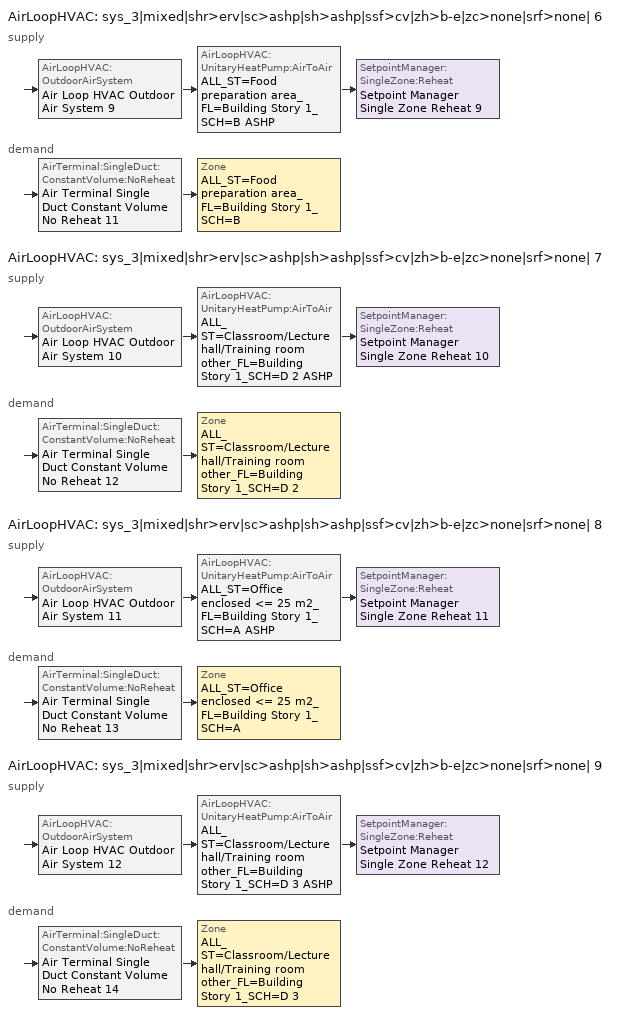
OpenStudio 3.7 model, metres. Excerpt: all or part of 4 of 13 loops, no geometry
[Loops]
AirLoopHVAC 'sys_3|mixed|shr>erv|sc>ashp|sh>ashp|ssf>cv|zh>b-e|zc>none|srf>none| 6'
 supply: AirLoopHVAC:OutdoorAirSystem 'Air Loop HVAC Outdoor Air System 9' > AirLoopHVAC:UnitaryHeatPump:AirToAir 'ALL_ST=Food preparation area_FL=Building Story 1_SCH=B ASHP' > SetpointManager:SingleZone:Reheat 'Setpoint Manager Single Zone Reheat 9'
 demand: AirTerminal:SingleDuct:ConstantVolume:NoReheat 'Air Terminal Single Duct Constant Volume No Reheat 11' > Zone 'ALL_ST=Food preparation area_FL=Building Story 1_SCH=B'
AirLoopHVAC 'sys_3|mixed|shr>erv|sc>ashp|sh>ashp|ssf>cv|zh>b-e|zc>none|srf>none| 7'
 supply: AirLoopHVAC:OutdoorAirSystem 'Air Loop HVAC Outdoor Air System 10' > AirLoopHVAC:UnitaryHeatPump:AirToAir 'ALL_ST=Classroom/Lecture hall/Training room other_FL=Building Story 1_SCH=D 2 ASHP' > SetpointManager:SingleZone:Reheat 'Setpoint Manager Single Zone Reheat 10'
 demand: AirTerminal:SingleDuct:ConstantVolume:NoReheat 'Air Terminal Single Duct Constant Volume No Reheat 12' > Zone 'ALL_ST=Classroom/Lecture hall/Training room other_FL=Building Story 1_SCH=D 2'
AirLoopHVAC 'sys_3|mixed|shr>erv|sc>ashp|sh>ashp|ssf>cv|zh>b-e|zc>none|srf>none| 8'
 supply: AirLoopHVAC:OutdoorAirSystem 'Air Loop HVAC Outdoor Air System 11' > AirLoopHVAC:UnitaryHeatPump:AirToAir 'ALL_ST=Office enclosed <= 25 m2_FL=Building Story 1_SCH=A ASHP' > SetpointManager:SingleZone:Reheat 'Setpoint Manager Single Zone Reheat 11'
 demand: AirTerminal:SingleDuct:ConstantVolume:NoReheat 'Air Terminal Single Duct Constant Volume No Reheat 13' > Zone 'ALL_ST=Office enclosed <= 25 m2_FL=Building Story 1_SCH=A'
AirLoopHVAC 'sys_3|mixed|shr>erv|sc>ashp|sh>ashp|ssf>cv|zh>b-e|zc>none|srf>none| 9'
 supply: AirLoopHVAC:OutdoorAirSystem 'Air Loop HVAC Outdoor Air System 12' > AirLoopHVAC:UnitaryHeatPump:AirToAir 'ALL_ST=Classroom/Lecture hall/Training room other_FL=Building Story 1_SCH=D 3 ASHP' > SetpointManager:SingleZone:Reheat 'Setpoint Manager Single Zone Reheat 12'
 demand: AirTerminal:SingleDuct:ConstantVolume:NoReheat 'Air Terminal Single Duct Constant Volume No Reheat 14' > Zone 'ALL_ST=Classroom/Lecture hall/Training room other_FL=Building Story 1_SCH=D 3'
[Sizing:Zone] Zone Cooling Design Supply Air Temperature Input Method=TemperatureDifference; Zone Cooling Design Supply Air Temperature {C}=14; Zone Cooling Design Supply Air Temperature Difference {deltaC}=11; Zone Heating Design Supply Air Temperature Input Method=TemperatureDifference; Zone Heating Design Supply Air Temperature {C}=40; Zone Heating Design Supply Air Temperature Difference {deltaC}=21; Zone Cooling Design Supply Air Humidity Ratio {kg-H2O/kg-air}=0.0085; Zone Heating Design Supply Air Humidity Ratio {kg-H2O/kg-air}=0.008; Zone Heating Sizing Factor=1.3; Zone Cooling Sizing Factor=1; Cooling Design Air Flow Method=DesignDay; Heating Design Air Flow Method=DesignDay; Account for Dedicated Outdoor Air System=No; Dedicated Outdoor Air System Control Strategy=NeutralSupplyAir; Dedicated Outdoor Air Low Setpoint Temperature for Design {C}=autosize; Dedicated Outdoor Air High Setpoint Temperature for Design {C}=autosize; Zone Load Sizing Method=Sensible Load Only No Latent Load; Zone Latent Cooling Design Supply Air Humidity Ratio Input Method=HumidityRatioDifference; Zone Cooling Design Supply Air Humidity Ratio Difference {kgWater/kgDryAir}=0.005; Zone Latent Heating Design Supply Air Humidity Ratio Input Method=HumidityRatioDifference; Zone Humidification Design Supply Air Humidity Ratio Difference {kgWater/kgDryAir}=0.005
ALL_ST=Food preparation area_FL=Building Story 1_SCH=B; ALL_ST=Classroom/Lecture hall/Training room other_FL=Building Story 1_SCH=D 2; ALL_ST=Office enclosed <= 25 m2_FL=Building Story 1_SCH=A; ALL_ST=Classroom/Lecture hall/Training room other_FL=Building Story 1_SCH=D 3
[Zone equipment]
ALL_ST=Food preparation area_FL=Building Story 1_SCH=B: Zone HVAC Baseboard Convective Electric 11, Air Terminal Single Duct Constant Volume No Reheat 11
ALL_ST=Classroom/Lecture hall/Training room other_FL=Building Story 1_SCH=D 2: Zone HVAC Baseboard Convective Electric 12, Air Terminal Single Duct Constant Volume No Reheat 12
ALL_ST=Office enclosed <= 25 m2_FL=Building Story 1_SCH=A: Zone HVAC Baseboard Convective Electric 13, Air Terminal Single Duct Constant Volume No Reheat 13
ALL_ST=Classroom/Lecture hall/Training room other_FL=Building Story 1_SCH=D 3: Zone HVAC Baseboard Convective Electric 14, Air Terminal Single Duct Constant Volume No Reheat 14
[AirLoopHVAC] Design Supply Air Flow Rate {m3/s}=autosize; Design Return Air Flow Fraction of Supply Air Flow=1
Name | Availability Schedule
sys_3|mixed|shr>erv|sc>ashp|sh>ashp|ssf>cv|zh>b-e|zc>none|srf>none| 6 | sys_3|mixed|shr>none|sc>ashp|sh>ashp|ssf>cv|zh>b-e|zc>none|srf>none| 6 Occ Sch
sys_3|mixed|shr>erv|sc>ashp|sh>ashp|ssf>cv|zh>b-e|zc>none|srf>none| 7 | sys_3|mixed|shr>none|sc>ashp|sh>ashp|ssf>cv|zh>b-e|zc>none|srf>none| 7 Occ Sch
sys_3|mixed|shr>erv|sc>ashp|sh>ashp|ssf>cv|zh>b-e|zc>none|srf>none| 8 | sys_3|mixed|shr>none|sc>ashp|sh>ashp|ssf>cv|zh>b-e|zc>none|srf>none| 8 Occ Sch
sys_3|mixed|shr>erv|sc>ashp|sh>ashp|ssf>cv|zh>b-e|zc>none|srf>none| 9 | sys_3|mixed|shr>none|sc>ashp|sh>ashp|ssf>cv|zh>b-e|zc>none|srf>none| 9 Occ Sch
[Sizing:System] Type of Load to Size On=Sensible; Design Outdoor Air Flow Rate {m3/s}=Autosize; Central Heating Maximum System Air Flow Ratio=1; Preheat Design Temperature {C}=7; Preheat Design Humidity Ratio {kg-H2O/kg-Air}=0.008; Precool Design Temperature {C}=13; Precool Design Humidity Ratio {kg-H2O/kg-Air}=0.008; Central Cooling Design Supply Air Temperature {C}=13; Central Heating Design Supply Air Temperature {C}=43; Sizing Option=NonCoincident; 100% Outdoor Air in Cooling=No; 100% Outdoor Air in Heating=No; Central Cooling Design Supply Air Humidity Ratio {kg-H2O/kg-Air}=0.0085; Central Heating Design Supply Air Humidity Ratio {kg-H2O/kg-Air}=0.008; Cooling Design Air Flow Method=DesignDay; Cooling Design Air Flow Rate {m3/s}=0; Heating Design Air Flow Method=DesignDay; Heating Design Air Flow Rate {m3/s}=0; System Outdoor Air Method=ZoneSum; Zone Maximum Outdoor Air Fraction=1; Cooling Supply Air Flow Rate Per Floor Area {m3/s-m2}=0.00996765; Cooling Fraction of Autosized Cooling Supply Air Flow Rate=1; Cooling Supply Air Flow Rate Per Unit Cooling Capacity {m3/s-W}=3.94755e-05; Heating Supply Air Flow Rate Per Floor Area {m3/s-m2}=0.00996765; Heating Fraction of Autosized Heating Supply Air Flow Rate=1; Heating Fraction of Autosized Cooling Supply Air Flow Rate=1; Heating Supply Air Flow Rate Per Unit Heating Capacity {m3/s-W}=3.15882e-05; Cooling Design Capacity Method=CoolingDesignCapacity; Cooling Design Capacity {W}=autosize; Cooling Design Capacity Per Floor Area {W/m2}=234.7; Fraction of Autosized Cooling Design Capacity=1; Heating Design Capacity Method=HeatingDesignCapacity; Heating Design Capacity {W}=autosize; Heating Design Capacity Per Floor Area {W/m2}=157; Fraction of Autosized Heating Design Capacity=1; Central Cooling Capacity Control Method=OnOff; Occupant Diversity=autosize
sys_3|mixed|shr>erv|sc>ashp|sh>ashp|ssf>cv|zh>b-e|zc>none|srf>none| 6; sys_3|mixed|shr>erv|sc>ashp|sh>ashp|ssf>cv|zh>b-e|zc>none|srf>none| 7; sys_3|mixed|shr>erv|sc>ashp|sh>ashp|ssf>cv|zh>b-e|zc>none|srf>none| 8; sys_3|mixed|shr>erv|sc>ashp|sh>ashp|ssf>cv|zh>b-e|zc>none|srf>none| 9
[Fan:OnOff] Availability Schedule=Always On Discrete; Fan Total Efficiency=0.39975; Maximum Flow Rate {m3/s}=autosize; Motor Efficiency=0.615; Motor In Airstream Fraction=1
Name | Pressure Rise {Pa} | Fan Power Ratio Function of Speed Ratio Curve | Fan Efficiency Ratio Function of Speed Ratio Curve
Fan On Off 9 | 622.722 | Fan On Off Power Curve 8 | Fan On Off Efficiency Curve 8
Fan On Off 10 | 1110.94 | Fan On Off Power Curve 9 | Fan On Off Efficiency Curve 9
Fan On Off 11 | 622.722 | Fan On Off Power Curve 10 | Fan On Off Efficiency Curve 10
Fan On Off 12 | 1110.94 | Fan On Off Power Curve 11 | Fan On Off Efficiency Curve 11
[Coil:Cooling:DX:SingleSpeed] Availability Schedule=Always On Discrete; Rated Total Cooling Capacity {W}=autosize; Rated Sensible Heat Ratio=autosize; Rated Air Flow Rate {m3/s}=autosize; Rated Evaporator Fan Power Per Volume Flow Rate 2017 {W/(m3/s)}=773.3; Rated Evaporator Fan Power Per Volume Flow Rate 2023 {W/(m3/s)}=934.4; Total Cooling Capacity Function of Temperature Curve=DXCOOL-NECB2011-REF-CAPFT; Total Cooling Capacity Function of Flow Fraction Curve=DXCOOL-NECB2011-REF-CAPFFLOW; Energy Input Ratio Function of Temperature Curve=DXCOOL-NECB2011-REF-COOLEIRFT; Energy Input Ratio Function of Flow Fraction Curve=DXCOOL-NECB2011-REF-COOLEIRFFLOW; Part Load Fraction Correlation Curve=DXCOOL-NECB2011-REF-COOLPLFFPLR; Minimum Outdoor Dry-Bulb Temperature for Compressor Operation {C}=-25; Nominal Time for Condensate Removal to Begin {s}=0; Ratio of Initial Moisture Evaporation Rate and Steady State Latent Capacity=0; Maximum Cycling Rate {cycles/hr}=0; Latent Capacity Time Constant {s}=0; Condenser Type=AirCooled; Evaporative Condenser Effectiveness=0.9; Evaporative Condenser Air Flow Rate {m3/s}=autosize; Evaporative Condenser Pump Rated Power Consumption {W}=autosize; Crankcase Heater Capacity {W}=0; Maximum Outdoor Dry-Bulb Temperature for Crankcase Heater Operation {C}=10; Basin Heater Capacity {W/K}=0; Basin Heater Setpoint Temperature {C}=2
Name | Rated COP {W/W}
CoilCoolingDXSingleSpeed_ashp 8 31kBtu/hr 10.0EER | 3.46672
CoilCoolingDXSingleSpeed_ashp 9 338kBtu/hr 9.5EER; CoilCoolingDXSingleSpeed_ashp 11 413kBtu/hr 9.5EER | 3.3002
CoilCoolingDXSingleSpeed_ashp 10 96kBtu/hr 11EER | 3.79975
[Coil:Heating:DX:SingleSpeed] Availability Schedule=Always On Discrete; Rated Air Flow Rate {m3/s}=Autosize; Rated Supply Fan Power Per Volume Flow Rate 2017 {W/(m3/s)}=773.3; Rated Supply Fan Power Per Volume Flow Rate 2023 {W/(m3/s)}=934.4; Total Heating Capacity Function of Temperature Curve=DXHEAT-NECB2011-REF-CAPFT; Total Heating Capacity Function of Flow Fraction Curve=DXHEAT-NECB2011-REF-CAPFFLOW; Energy Input Ratio Function of Temperature Curve=DXHEAT-NECB2011-REF-EIRFT; Energy Input Ratio Function of Flow Fraction Curve=DXHEAT-NECB2011-REF-EIRFFLOW; Part Load Fraction Correlation Curve=DXHEAT-NECB2011-REF-PLFFPLR; Minimum Outdoor Dry-Bulb Temperature for Compressor Operation {C}=-10; Defrost Strategy=Resistive; Defrost Control=Timed; Defrost Time Period Fraction=0.166667; Resistive Defrost Heater Capacity {W}=2000
Name | Rated Total Heating Capacity {W} | Rated COP {W/W}
CoilHeatingDXSingleSpeed_ashp 8 22 Clg kBtu/hr 3.1COPH | 6554.47 | 3.30246
CoilHeatingDXSingleSpeed_ashp 9 245 Clg kBtu/hr 3.2COPH | 71772.8 | 3.51438
CoilHeatingDXSingleSpeed_ashp 10 70 Clg kBtu/hr 3.3COPH | 20434.1 | 3.53865
CoilHeatingDXSingleSpeed_ashp 11 299 Clg kBtu/hr 3.2COPH | 87719.4 | 3.54015
[Controller:OutdoorAir] Minimum Outdoor Air Flow Rate {m3/s}=autosize; Maximum Outdoor Air Flow Rate {m3/s}=Autosize; Economizer Control Action Type=ModulateFlow; Lockout Type=NoLockout; Minimum Limit Type=FixedMinimum; High Humidity Control=No; Heat Recovery Bypass Control Type=BypassWhenOAFlowGreaterThanMinimum; Economizer Operation Staging=InterlockedWithMechanicalCooling
Name | Economizer Control Type | Economizer Maximum Limit Dry-Bulb Temperature {C} | Economizer Maximum Limit Enthalpy {J/kg} | Economizer Minimum Limit Dry-Bulb Temperature {C} | Minimum Outdoor Air Schedule | Controller Mechanical Ventilation
Controller Outdoor Air 9 | NoEconomizer | 28 | 64000 | -100 | sys_3|mixed|shr>none|sc>ashp|sh>ashp|ssf>cv|zh>b-e|zc>none|srf>none| 6 Occ Sch | Controller Mechanical Ventilation 9
Controller Outdoor Air 10 | DifferentialEnthalpy |  |  |  | sys_3|mixed|shr>none|sc>ashp|sh>ashp|ssf>cv|zh>b-e|zc>none|srf>none| 7 Occ Sch | Controller Mechanical Ventilation 10
Controller Outdoor Air 11 | DifferentialEnthalpy |  |  |  | sys_3|mixed|shr>none|sc>ashp|sh>ashp|ssf>cv|zh>b-e|zc>none|srf>none| 8 Occ Sch | Controller Mechanical Ventilation 11
Controller Outdoor Air 12 | DifferentialEnthalpy |  |  |  | sys_3|mixed|shr>none|sc>ashp|sh>ashp|ssf>cv|zh>b-e|zc>none|srf>none| 9 Occ Sch | Controller Mechanical Ventilation 12
[Controller:MechanicalVentilation] Availability Schedule=Always On Discrete; System Outdoor Air Method=ZoneSum
Controller Mechanical Ventilation 9; Controller Mechanical Ventilation 10; Controller Mechanical Ventilation 11; Controller Mechanical Ventilation 12
[AirLoopHVAC:OutdoorAirSystem]
Name | Controller
Air Loop HVAC Outdoor Air System 9 | Controller Outdoor Air 9
Air Loop HVAC Outdoor Air System 10 | Controller Outdoor Air 10
Air Loop HVAC Outdoor Air System 11 | Controller Outdoor Air 11
Air Loop HVAC Outdoor Air System 12 | Controller Outdoor Air 12
[Coil:Heating:Electric] Availability Schedule=Always On Discrete
Coil Heating Electric 9; Coil Heating Electric 10; Coil Heating Electric 11; Coil Heating Electric 12
[AirLoopHVAC:UnitaryHeatPump:AirToAir] Availability Schedule=Always On Discrete; Supply Air Flow Rate During Cooling Operation {m3/s}=Autosize; Supply Air Flow Rate During Heating Operation {m3/s}=Autosize; Maximum Supply Air Temperature from Supplemental Heater {C}=Autosize
Name | Controlling Zone or Thermostat Location | Supply Air Fan | Heating Coil | Cooling Coil | Supplemental Heating Coil | Supply Air Fan Operating Mode Schedule
ALL_ST=Food preparation area_FL=Building Story 1_SCH=B ASHP | ALL_ST=Food preparation area_FL=Building Story 1_SCH=B | Fan On Off 9 | CoilHeatingDXSingleSpeed_ashp 8 22 Clg kBtu/hr 3.1COPH | CoilCoolingDXSingleSpeed_ashp 8 31kBtu/hr 10.0EER | Coil Heating Electric 9 | sys_3|mixed|shr>none|sc>ashp|sh>ashp|ssf>cv|zh>b-e|zc>none|srf>none| 6 Occ Sch
ALL_ST=Classroom/Lecture hall/Training room other_FL=Building Story 1_SCH=D 2 ASHP | ALL_ST=Classroom/Lecture hall/Training room other_FL=Building Story 1_SCH=D 2 | Fan On Off 10 | CoilHeatingDXSingleSpeed_ashp 9 245 Clg kBtu/hr 3.2COPH | CoilCoolingDXSingleSpeed_ashp 9 338kBtu/hr 9.5EER | Coil Heating Electric 10 | sys_3|mixed|shr>none|sc>ashp|sh>ashp|ssf>cv|zh>b-e|zc>none|srf>none| 7 Occ Sch
ALL_ST=Office enclosed <= 25 m2_FL=Building Story 1_SCH=A ASHP | ALL_ST=Office enclosed <= 25 m2_FL=Building Story 1_SCH=A | Fan On Off 11 | CoilHeatingDXSingleSpeed_ashp 10 70 Clg kBtu/hr 3.3COPH | CoilCoolingDXSingleSpeed_ashp 10 96kBtu/hr 11EER | Coil Heating Electric 11 | sys_3|mixed|shr>none|sc>ashp|sh>ashp|ssf>cv|zh>b-e|zc>none|srf>none| 8 Occ Sch
ALL_ST=Classroom/Lecture hall/Training room other_FL=Building Story 1_SCH=D 3 ASHP | ALL_ST=Classroom/Lecture hall/Training room other_FL=Building Story 1_SCH=D 3 | Fan On Off 12 | CoilHeatingDXSingleSpeed_ashp 11 299 Clg kBtu/hr 3.2COPH | CoilCoolingDXSingleSpeed_ashp 11 413kBtu/hr 9.5EER | Coil Heating Electric 12 | sys_3|mixed|shr>none|sc>ashp|sh>ashp|ssf>cv|zh>b-e|zc>none|srf>none| 9 Occ Sch
[SetpointManager:SingleZone:Reheat] Minimum Supply Air Temperature {C}=13; Maximum Supply Air Temperature {C}=43
Name | Control Zone | Setpoint Node or NodeList
Setpoint Manager Single Zone Reheat 9 | ALL_ST=Food preparation area_FL=Building Story 1_SCH=B | sys_3|mixed|shr>erv|sc>ashp|sh>ashp|ssf>cv|zh>b-e|zc>none|srf>none| 6 Supply Outlet Node
Setpoint Manager Single Zone Reheat 10 | ALL_ST=Classroom/Lecture hall/Training room other_FL=Building Story 1_SCH=D 2 | sys_3|mixed|shr>erv|sc>ashp|sh>ashp|ssf>cv|zh>b-e|zc>none|srf>none| 7 Supply Outlet Node
Setpoint Manager Single Zone Reheat 11 | ALL_ST=Office enclosed <= 25 m2_FL=Building Story 1_SCH=A | sys_3|mixed|shr>erv|sc>ashp|sh>ashp|ssf>cv|zh>b-e|zc>none|srf>none| 8 Supply Outlet Node
Setpoint Manager Single Zone Reheat 12 | ALL_ST=Classroom/Lecture hall/Training room other_FL=Building Story 1_SCH=D 3 | sys_3|mixed|shr>erv|sc>ashp|sh>ashp|ssf>cv|zh>b-e|zc>none|srf>none| 9 Supply Outlet Node
[ZoneHVAC:Baseboard:Convective:Electric] Availability Schedule=Always On Discrete; Nominal Capacity {W}=autosize; Efficiency=1
Zone HVAC Baseboard Convective Electric 11; Zone HVAC Baseboard Convective Electric 12; Zone HVAC Baseboard Convective Electric 13; Zone HVAC Baseboard Convective Electric 14
[AirTerminal:SingleDuct:ConstantVolume:NoReheat] Availability Schedule=Always On Discrete; Maximum Air Flow Rate {m3/s}=AutoSize
Air Terminal Single Duct Constant Volume No Reheat 11; Air Terminal Single Duct Constant Volume No Reheat 12; Air Terminal Single Duct Constant Volume No Reheat 13; Air Terminal Single Duct Constant Volume No Reheat 14
[Schedule:Ruleset]
Name | Default Day Schedule | Summer Design Day Schedule | Winter Design Day Schedule
sys_3|mixed|shr>none|sc>ashp|sh>ashp|ssf>cv|zh>b-e|zc>none|srf>none| 6 Occ Sch | sys_3|mixed|shr>none|sc>ashp|sh>ashp|ssf>cv|zh>b-e|zc>none|srf>none| 6 Occ Sch Default | sys_3|mixed|shr>none|sc>ashp|sh>ashp|ssf>cv|zh>b-e|zc>none|srf>none| 6 Occ Sch Summer Design Day | sys_3|mixed|shr>none|sc>ashp|sh>ashp|ssf>cv|zh>b-e|zc>none|srf>none| 6 Occ Sch Winter Design Day
sys_3|mixed|shr>none|sc>ashp|sh>ashp|ssf>cv|zh>b-e|zc>none|srf>none| 7 Occ Sch | sys_3|mixed|shr>none|sc>ashp|sh>ashp|ssf>cv|zh>b-e|zc>none|srf>none| 7 Occ Sch Default | sys_3|mixed|shr>none|sc>ashp|sh>ashp|ssf>cv|zh>b-e|zc>none|srf>none| 7 Occ Sch Summer Design Day | sys_3|mixed|shr>none|sc>ashp|sh>ashp|ssf>cv|zh>b-e|zc>none|srf>none| 7 Occ Sch Winter Design Day
sys_3|mixed|shr>none|sc>ashp|sh>ashp|ssf>cv|zh>b-e|zc>none|srf>none| 8 Occ Sch | sys_3|mixed|shr>none|sc>ashp|sh>ashp|ssf>cv|zh>b-e|zc>none|srf>none| 8 Occ Sch Default | sys_3|mixed|shr>none|sc>ashp|sh>ashp|ssf>cv|zh>b-e|zc>none|srf>none| 8 Occ Sch Summer Design Day | sys_3|mixed|shr>none|sc>ashp|sh>ashp|ssf>cv|zh>b-e|zc>none|srf>none| 8 Occ Sch Winter Design Day
sys_3|mixed|shr>none|sc>ashp|sh>ashp|ssf>cv|zh>b-e|zc>none|srf>none| 9 Occ Sch | sys_3|mixed|shr>none|sc>ashp|sh>ashp|ssf>cv|zh>b-e|zc>none|srf>none| 9 Occ Sch Default | sys_3|mixed|shr>none|sc>ashp|sh>ashp|ssf>cv|zh>b-e|zc>none|srf>none| 9 Occ Sch Summer Design Day | sys_3|mixed|shr>none|sc>ashp|sh>ashp|ssf>cv|zh>b-e|zc>none|srf>none| 9 Occ Sch Winter Design Day
[Schedule:Day]
sys_3|mixed|shr>none|sc>ashp|sh>ashp|ssf>cv|zh>b-e|zc>none|srf>none| 6 Occ Sch Default: 1, 0, 1, 10, 0, 0, 24, 0, 1
sys_3|mixed|shr>none|sc>ashp|sh>ashp|ssf>cv|zh>b-e|zc>none|srf>none| 6 Occ Sch Winter Design Day; sys_3|mixed|shr>none|sc>ashp|sh>ashp|ssf>cv|zh>b-e|zc>none|srf>none| 6 Occ Sch Summer Design Day; sys_3|mixed|shr>none|sc>ashp|sh>ashp|ssf>cv|zh>b-e|zc>none|srf>none| 7 Occ Sch Winter Design Day; sys_3|mixed|shr>none|sc>ashp|sh>ashp|ssf>cv|zh>b-e|zc>none|srf>none| 7 Occ Sch Summer Design Day; sys_3|mixed|shr>none|sc>ashp|sh>ashp|ssf>cv|zh>b-e|zc>none|srf>none| 8 Occ Sch Winter Design Day; sys_3|mixed|shr>none|sc>ashp|sh>ashp|ssf>cv|zh>b-e|zc>none|srf>none| 8 Occ Sch Summer Design Day; sys_3|mixed|shr>none|sc>ashp|sh>ashp|ssf>cv|zh>b-e|zc>none|srf>none| 9 Occ Sch Winter Design Day; sys_3|mixed|shr>none|sc>ashp|sh>ashp|ssf>cv|zh>b-e|zc>none|srf>none| 9 Occ Sch Summer Design Day: 24, 0, 1
Schedule Day 66: 1, 0, 0, 2, 0, 1, 11, 0, 0, 23, 0, 1, 24, 0, 0
Schedule Day 67: 2, 0, 1, 10, 0, 0, 24, 0, 1
sys_3|mixed|shr>none|sc>ashp|sh>ashp|ssf>cv|zh>b-e|zc>none|srf>none| 7 Occ Sch Default; sys_3|mixed|shr>none|sc>ashp|sh>ashp|ssf>cv|zh>b-e|zc>none|srf>none| 9 Occ Sch Default: 9, 0, 0, 18, 0, 1, 19, 0, 0, 22, 0, 1, 24, 0, 0
Schedule Day 68; Schedule Day 69; Schedule Day 70: 24, 0, 0
sys_3|mixed|shr>none|sc>ashp|sh>ashp|ssf>cv|zh>b-e|zc>none|srf>none| 8 Occ Sch Default: 8, 0, 0, 19, 0, 1, 24, 0, 0
[Schedule:Rule] Date Specification Type=DateRange; Start Month=1; End Month=12
Name | Schedule Ruleset | Rule Order | Day Schedule | Apply Sunday | Start Day | End Day | Apply Saturday
Schedule Rule 87 | sys_3|mixed|shr>none|sc>ashp|sh>ashp|ssf>cv|zh>b-e|zc>none|srf>none| 6 Occ Sch | 1 | Schedule Day 66 | Yes | 1 | 31
Schedule Rule 88 | sys_3|mixed|shr>none|sc>ashp|sh>ashp|ssf>cv|zh>b-e|zc>none|srf>none| 6 Occ Sch | 0 | Schedule Day 67 |  | 7 | 30 | Yes
Schedule Rule 89 | sys_3|mixed|shr>none|sc>ashp|sh>ashp|ssf>cv|zh>b-e|zc>none|srf>none| 7 Occ Sch | 0 | Schedule Day 68 | Yes | 1 | 31 | Yes
Schedule Rule 90 | sys_3|mixed|shr>none|sc>ashp|sh>ashp|ssf>cv|zh>b-e|zc>none|srf>none| 8 Occ Sch | 0 | Schedule Day 69 | Yes | 1 | 31 | Yes
Schedule Rule 91 | sys_3|mixed|shr>none|sc>ashp|sh>ashp|ssf>cv|zh>b-e|zc>none|srf>none| 9 Occ Sch | 0 | Schedule Day 70 | Yes | 1 | 31 | Yes
[Schedule:Constant]
Always On Discrete: Value=1
[Curve:Exponent] Coefficient1 Constant=1; Coefficient2 Constant=0; Coefficient3 Constant=0; Minimum Value of x=0; Maximum Value of x=1
Fan On Off Power Curve 8; Fan On Off Power Curve 9; Fan On Off Power Curve 10; Fan On Off Power Curve 11
[Curve:Cubic]
Name | Coefficient1 Constant | Coefficient2 x | Coefficient3 x**2 | Coefficient4 x**3 | Minimum Value of x | Maximum Value of x
Fan On Off Efficiency Curve 8; Fan On Off Efficiency Curve 9; Fan On Off Efficiency Curve 10; Fan On Off Efficiency Curve 11 | 1 | 0 | 0 | 0 | 0 | 1
DXHEAT-NECB2011-REF-CAPFT | 0.729009 | 0.0319275 | 0.000136404 | -8.748e-06 | -20 | 20
DXHEAT-NECB2011-REF-CAPFFLOW | 0.84 | 0.16 | 0 | 0 | 0.5 | 1.5
DXHEAT-NECB2011-REF-EIRFT | 1.2183 | -0.03612 | 0.00142 | -2.68e-05 | -20 | 20
DXHEAT-NECB2011-REF-PLFFPLR | 0.3696 | 2.3362 | -2.9577 | 1.2596 | 0.7 | 1
DXCOOL-NECB2011-REF-COOLPLFFPLR | 0.0277 | 4.9151 | -8.184 | 4.2702 | 0.7 | 1
[Curve:Biquadratic] Minimum Value of x=13; Maximum Value of x=24; Minimum Value of y=24; Maximum Value of y=46
Name | Coefficient1 Constant | Coefficient2 x | Coefficient3 x**2 | Coefficient4 y | Coefficient5 y**2 | Coefficient6 x*y
DXCOOL-NECB2011-REF-CAPFT | 0.867905 | 0.0142459 | 0.00055436 | -0.0075575 | 3.3e-05 | -0.0001918
DXCOOL-NECB2011-REF-COOLEIRFT | 0.114171 | 0.0281822 | -0.0004199 | 0.0214108 | 0.000161028 | -0.000679104
[Curve:Quadratic]
Name | Coefficient1 Constant | Coefficient2 x | Coefficient3 x**2 | Minimum Value of x | Maximum Value of x
DXHEAT-NECB2011-REF-EIRFFLOW | 1.3824 | -0.4336 | 0.0512 | 0 | 1
DXCOOL-NECB2011-REF-CAPFFLOW | 0.8 | 0.2 | 0 | 0.5 | 1.5
DXCOOL-NECB2011-REF-COOLEIRFFLOW | 1.1552 | -0.1808 | 0.0256 | 0.5 | 1.5
